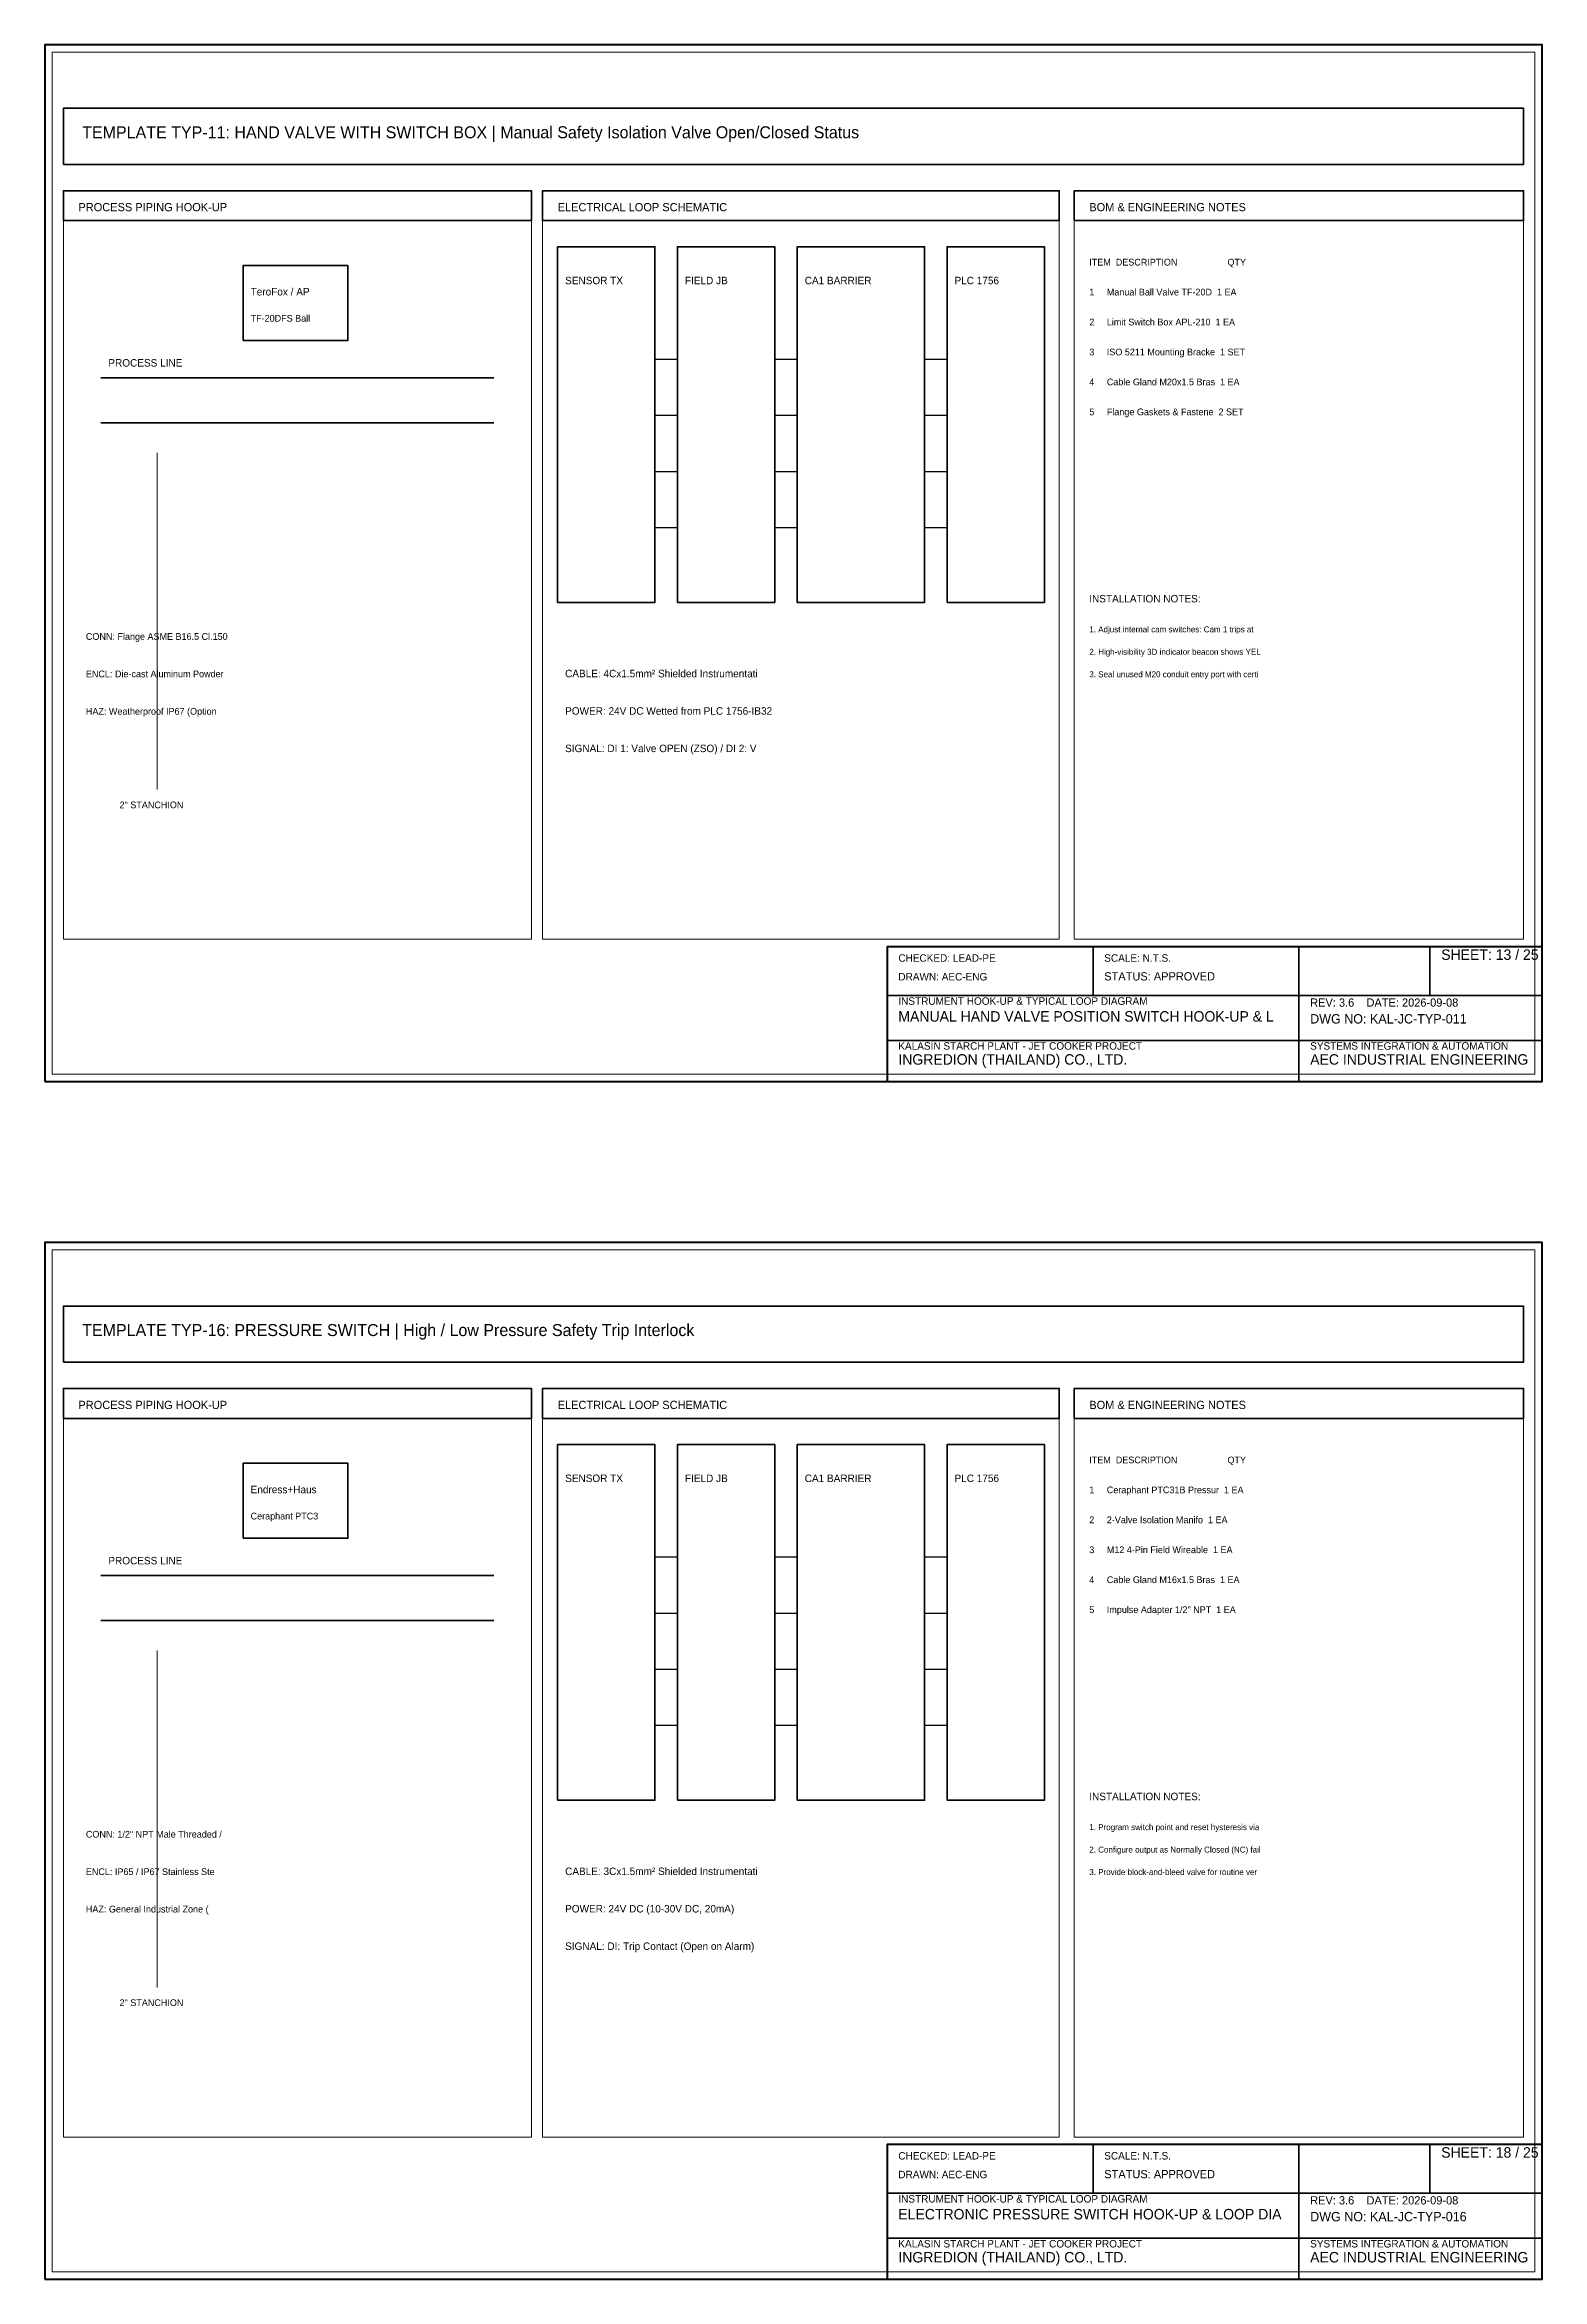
# Model space of a CAD drawing. Header units: millimetres. Extents: x 0 to 2200, y -1280 to 277.
# Drawn here: x 900 to 1300, y -960 to -363 of the extents above; entities that cross this region are included whole.
import ezdxf

# ---------------------------------------------------------------- set-up
doc = ezdxf.new("R2010")
doc.units = ezdxf.units.MM
for name, color, linetype, lineweight in [('0_BORDER', 7, 'Continuous', 70), ('0_TITLE_BLOCK', 4, 'Continuous', 35), ('IE-CABLE', 6, 'Continuous', 25), ('IE-EQUIP', 2, 'Continuous', 35), ('IE-WIRE', 1, 'Continuous', 25), ('NOTATIONS', 8, 'Continuous', 18), ('RELAYS', 30, 'Continuous', 35), ('TER', 3, 'Continuous', 35), ('TEXTS', 7, 'Continuous', 25)]:
    doc.layers.add(name, color=color, linetype=linetype, lineweight=lineweight)

msp = doc.modelspace()

# ---------------------------------------------------------------- linework, layer by layer
at = {"layer": '0_BORDER'}
for points in [[(900, -640), (1300, -640), (1300, -363), (900, -363)], [(1125, -640), (1300, -640), (1300, -604), (1125, -604)], [(900, -960), (1300, -960), (1300, -683), (900, -683)], [(1125, -960), (1300, -960), (1300, -924), (1125, -924)]]:
    msp.add_lwpolyline(points, close=True, dxfattribs=at)
at = {"layer": '0_TITLE_BLOCK'}
for p, q in [((1180, -617), (1180, -604)), ((1235, -617), (1235, -604)), ((1270, -617), (1270, -604)), ((1125, -617), (1300, -617)), ((1235, -640), (1235, -617)), ((1125, -629), (1300, -629)), ((1180, -937), (1180, -924)), ((1235, -937), (1235, -924)), ((1270, -937), (1270, -924)), ((1125, -937), (1300, -937)), ((1235, -960), (1235, -937)), ((1125, -949), (1300, -949))]:
    msp.add_line(p, q, dxfattribs=at)
for points in [[(905, -410), (1030, -410), (1030, -402), (905, -402)], [(1033, -410), (1171, -410), (1171, -402), (1033, -402)], [(1175, -410), (1295, -410), (1295, -402), (1175, -402)], [(905, -730), (1030, -730), (1030, -722), (905, -722)], [(1033, -730), (1171, -730), (1171, -722), (1033, -722)], [(1175, -730), (1295, -730), (1295, -722), (1175, -722)]]:
    msp.add_lwpolyline(points, close=True, dxfattribs=at)
at = {"layer": 'IE-CABLE'}
for p, q in [((1095, -447), (1101, -447)), ((1095, -462), (1101, -462)), ((1095, -477), (1101, -477)), ((1095, -492), (1101, -492)), ((1095, -767), (1101, -767)), ((1095, -782), (1101, -782)), ((1095, -797), (1101, -797)), ((1095, -812), (1101, -812))]:
    msp.add_line(p, q, dxfattribs=at)
at = {"layer": 'IE-EQUIP'}
for p, q in [((915, -452), (1020, -452)), ((915, -464), (1020, -464)), ((915, -772), (1020, -772)), ((915, -784), (1020, -784))]:
    msp.add_line(p, q, dxfattribs=at)
for points in [[(905, -395), (1295, -395), (1295, -380), (905, -380)], [(1037, -512), (1063, -512), (1063, -417), (1037, -417)], [(1141, -512), (1167, -512), (1167, -417), (1141, -417)], [(953, -442), (981, -442), (981, -422), (953, -422)], [(905, -715), (1295, -715), (1295, -700), (905, -700)], [(1037, -832), (1063, -832), (1063, -737), (1037, -737)], [(1141, -832), (1167, -832), (1167, -737), (1141, -737)], [(953, -762), (981, -762), (981, -742), (953, -742)]]:
    msp.add_lwpolyline(points, close=True, dxfattribs=at)
at = {"layer": 'IE-WIRE'}
for p, q in [((1063, -447), (1069, -447)), ((1135, -447), (1141, -447)), ((1063, -462), (1069, -462)), ((1135, -462), (1141, -462)), ((1063, -477), (1069, -477)), ((1135, -477), (1141, -477)), ((1063, -492), (1069, -492)), ((1135, -492), (1141, -492)), ((1063, -767), (1069, -767)), ((1135, -767), (1141, -767)), ((1063, -782), (1069, -782)), ((1135, -782), (1141, -782)), ((1063, -797), (1069, -797)), ((1135, -797), (1141, -797)), ((1063, -812), (1069, -812)), ((1135, -812), (1141, -812))]:
    msp.add_line(p, q, dxfattribs=at)
at = {"layer": 'NOTATIONS'}
for p, q in [((930, -562), (930, -472)), ((930, -882), (930, -792))]:
    msp.add_line(p, q, dxfattribs=at)
for points in [[(902, -638), (1298, -638), (1298, -365), (902, -365)], [(905, -602), (1030, -602), (1030, -402), (905, -402)], [(1033, -602), (1171, -602), (1171, -402), (1033, -402)], [(1175, -602), (1295, -602), (1295, -402), (1175, -402)], [(902, -958), (1298, -958), (1298, -685), (902, -685)], [(905, -922), (1030, -922), (1030, -722), (905, -722)], [(1033, -922), (1171, -922), (1171, -722), (1033, -722)], [(1175, -922), (1295, -922), (1295, -722), (1175, -722)]]:
    msp.add_lwpolyline(points, close=True, dxfattribs=at)
at = {"layer": 'RELAYS'}
for points in [[(1101, -512), (1135, -512), (1135, -417), (1101, -417)], [(1101, -832), (1135, -832), (1135, -737), (1101, -737)]]:
    msp.add_lwpolyline(points, close=True, dxfattribs=at)
at = {"layer": 'TER'}
for points in [[(1069, -512), (1095, -512), (1095, -417), (1069, -417)], [(1069, -832), (1095, -832), (1095, -737), (1069, -737)]]:
    msp.add_lwpolyline(points, close=True, dxfattribs=at)

# ---------------------------------------------------------------- texts
at = {"layer": '0_TITLE_BLOCK'}
for s, height, p in [('TEMPLATE TYP-11: HAND VALVE WITH SWITCH BOX | Manual Safety Isolation Valve Open/Closed Status', 3.2, (910, -388)), ('PROCESS PIPING HOOK-UP', 2.2, (909, -407.5)), ('ELECTRICAL LOOP SCHEMATIC', 2.2, (1037, -407.5)), ('BOM & ENGINEERING NOTES', 2.2, (1179, -407.5)), ('ITEM  DESCRIPTION                    QTY', 1.8, (1179, -422)), ('INSTALLATION NOTES:', 2, (1179, -512)), ('SHEET: 13 / 25', 2.8, (1273, -607.5)), ('STATUS: APPROVED', 2.2, (1183, -613)), ('MANUAL HAND VALVE POSITION SWITCH HOOK-UP & L', 2.8, (1128, -624)), ('INGREDION (THAILAND) CO., LTD.', 2.8, (1128, -635.5)), ('AEC INDUSTRIAL ENGINEERING', 2.8, (1238, -635.5)), ('TEMPLATE TYP-16: PRESSURE SWITCH | High / Low Pressure Safety Trip Interlock', 3.2, (910, -708)), ('PROCESS PIPING HOOK-UP', 2.2, (909, -727.5)), ('ELECTRICAL LOOP SCHEMATIC', 2.2, (1037, -727.5)), ('BOM & ENGINEERING NOTES', 2.2, (1179, -727.5)), ('ITEM  DESCRIPTION                    QTY', 1.8, (1179, -742)), ('INSTALLATION NOTES:', 2, (1179, -832)), ('SHEET: 18 / 25', 2.8, (1273, -927.5)), ('STATUS: APPROVED', 2.2, (1183, -933)), ('ELECTRONIC PRESSURE SWITCH HOOK-UP & LOOP DIA', 2.8, (1128, -944)), ('INGREDION (THAILAND) CO., LTD.', 2.8, (1128, -955.5)), ('AEC INDUSTRIAL ENGINEERING', 2.8, (1238, -955.5))]:
    msp.add_text(s, height=height, dxfattribs=at).set_placement(p)
at = {"layer": 'IE-CABLE'}
for s, p in [('CABLE: 4Cx1.5mm² Shielded Instrumentati', (1039, -532)), ('CABLE: 3Cx1.5mm² Shielded Instrumentati', (1039, -852))]:
    msp.add_text(s, height=2, dxfattribs=at).set_placement(p)
at = {"layer": 'NOTATIONS'}
for s, height, p in [('TF-20DFS Ball ', 1.8, (955, -437)), ('1. Adjust internal cam switches: Cam 1 trips at ', 1.6, (1179, -520)), ('2. High-visibility 3D indicator beacon shows YEL', 1.6, (1179, -526)), ('3. Seal unused M20 conduit entry port with certi', 1.6, (1179, -532)), ('2" STANCHION', 1.8, (920, -567)), ('Ceraphant PTC3', 1.8, (955, -757)), ('1. Program switch point and reset hysteresis via', 1.6, (1179, -840)), ('2. Configure output as Normally Closed (NC) fail', 1.6, (1179, -846)), ('3. Provide block-and-bleed valve for routine ver', 1.6, (1179, -852)), ('2" STANCHION', 1.8, (920, -887))]:
    msp.add_text(s, height=height, dxfattribs=at).set_placement(p)
at = {"layer": 'TER'}
for p in [(1071, -427), (1071, -747)]:
    msp.add_text('FIELD JB', height=2, dxfattribs=at).set_placement(p)
at = {"layer": 'TEXTS'}
for s, height, p in [('TeroFox / AP', 2, (955, -430)), ('SENSOR TX', 2, (1039, -427)), ('CA1 BARRIER', 2, (1103, -427)), ('PLC 1756', 2, (1143, -427)), ('1     Manual Ball Valve TF-20D  1 EA', 1.8, (1179, -430)), ('2     Limit Switch Box APL-210  1 EA', 1.8, (1179, -438)), ('PROCESS LINE', 2, (917, -449)), ('3     ISO 5211 Mounting Bracke  1 SET', 1.8, (1179, -446)), ('4     Cable Gland M20x1.5 Bras  1 EA', 1.8, (1179, -454)), ('5     Flange Gaskets & Fastene  2 SET', 1.8, (1179, -462)), ('CONN: Flange ASME B16.5 Cl.150 ', 1.8, (911, -522)), ('ENCL: Die-cast Aluminum Powder ', 1.8, (911, -532)), ('HAZ: Weatherproof IP67 (Option', 1.8, (911, -542)), ('POWER: 24V DC Wetted from PLC 1756-IB32', 2, (1039, -542)), ('SIGNAL: DI 1: Valve OPEN (ZSO) / DI 2: V', 2, (1039, -552)), ('CHECKED: LEAD-PE', 2, (1128, -608)), ('SCALE: N.T.S.', 2, (1183, -608)), ('DRAWN: AEC-ENG', 2, (1128, -613)), ('INSTRUMENT HOOK-UP & TYPICAL LOOP DIAGRAM', 2, (1128, -619.5)), ('REV: 3.6    DATE: 2026-09-08', 2.2, (1238, -620)), ('DWG NO: KAL-JC-TYP-011', 2.5, (1238, -624.5)), ('KALASIN STARCH PLANT - JET COOKER PROJECT', 2, (1128, -631.5)), ('SYSTEMS INTEGRATION & AUTOMATION', 2, (1238, -631.5)), ('SENSOR TX', 2, (1039, -747)), ('CA1 BARRIER', 2, (1103, -747)), ('PLC 1756', 2, (1143, -747)), ('Endress+Haus', 2, (955, -750)), ('1     Ceraphant PTC31B Pressur  1 EA', 1.8, (1179, -750)), ('2     2-Valve Isolation Manifo  1 EA', 1.8, (1179, -758)), ('3     M12 4-Pin Field Wireable  1 EA', 1.8, (1179, -766)), ('PROCESS LINE', 2, (917, -769)), ('4     Cable Gland M16x1.5 Bras  1 EA', 1.8, (1179, -774)), ('5     Impulse Adapter 1/2" NPT  1 EA', 1.8, (1179, -782)), ('CONN: 1/2" NPT Male Threaded / ', 1.8, (911, -842)), ('ENCL: IP65 / IP67 Stainless Ste', 1.8, (911, -852)), ('HAZ: General Industrial Zone (', 1.8, (911, -862)), ('POWER: 24V DC (10-30V DC, 20mA)', 2, (1039, -862)), ('SIGNAL: DI: Trip Contact (Open on Alarm)', 2, (1039, -872)), ('CHECKED: LEAD-PE', 2, (1128, -928)), ('DRAWN: AEC-ENG', 2, (1128, -933)), ('SCALE: N.T.S.', 2, (1183, -928)), ('INSTRUMENT HOOK-UP & TYPICAL LOOP DIAGRAM', 2, (1128, -939.5)), ('REV: 3.6    DATE: 2026-09-08', 2.2, (1238, -940)), ('DWG NO: KAL-JC-TYP-016', 2.5, (1238, -944.5)), ('KALASIN STARCH PLANT - JET COOKER PROJECT', 2, (1128, -951.5)), ('SYSTEMS INTEGRATION & AUTOMATION', 2, (1238, -951.5))]:
    msp.add_text(s, height=height, dxfattribs=at).set_placement(p)

doc.saveas('drawing.dxf')
